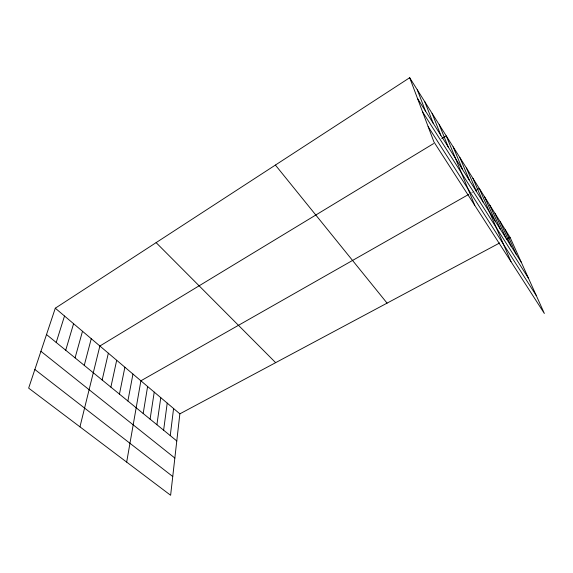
<?xml version="1.0" encoding="UTF-8"?>
<svg xmlns="http://www.w3.org/2000/svg" width="573" height="573" viewBox="0 0 573 573"><rect width="100%" height="100%" fill="white"/><g stroke="black" fill="none" stroke-linecap="round" stroke-linejoin="round"><path stroke-width="0.43" stroke-dasharray="2.87 2.15" d="M471.608 192.75L474.673 191.01"/><path stroke-width="0.86" d="M499.699 242.952L179.858 413.842L170.625 495.273L28.65 388.129L55.295 308.195L409.688 77.727L510.085 237.408L544.35 313.46L433.947 141.968L409.688 77.727M170.245 435.609L173.576 408.52M163.62 430.201L167.216 403.127M156.902 424.715L160.769 397.655M150.09 419.15L154.23 392.111M143.178 413.505L147.605 386.496M126.669 462.096L140.894 380.801L468.542 194.498M127.879 401.007L132.95 374.069M119.449 394.124L124.885 367.221M110.876 387.119L116.684 360.267M102.159 379.999L108.347 353.197M79.955 426.849L99.874 346.013L433.596 143.572M84.26 365.373L91.257 338.7M75.07 357.874L82.498 331.273M65.723 350.232L73.58 323.709M56.204 342.461L64.513 316.024M441.79 138.602L446.26 135.894L474.745 205.342M475.44 190.573L479.272 188.395L511.001 261.653M506.374 239.385L510.085 237.408M34.86 369.492L172.752 476.5M40.927 351.299L174.844 458.049M46.513 334.546L176.785 440.952M55.295 308.195L179.858 413.842M156.114 242.63L275.656 362.659M275.398 165.06L387.076 303.131M428.153 126.626L536.307 295.611M422.58 111.871L528.485 278.256M417.516 98.463L521.315 262.327M505.15 229.565L516.252 254.34M500.143 221.593L511.109 246.211M495.051 213.5L505.873 237.953M489.879 205.27L500.544 229.544M484.615 196.904L495.129 220.992M472.926 178.31L483.075 201.961M466.458 168.018L476.399 191.418M459.861 157.525L469.581 180.653M453.128 146.817L462.619 169.665M439.247 124.742L448.236 146.96M432.085 113.354L440.809 135.235M424.779 101.729L433.217 123.245M417.316 89.861L425.453 110.997"/></g></svg>
